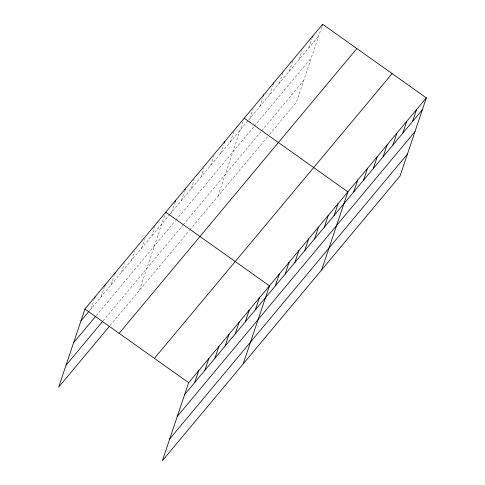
<?xml version="1.0" encoding="UTF-8"?>
<svg xmlns="http://www.w3.org/2000/svg" width="485" height="485" viewBox="0 0 485 485"><rect width="100%" height="100%" fill="white"/><g stroke="black" fill="none" stroke-linecap="round" stroke-linejoin="round"><path stroke-width="0.36" stroke-dasharray="2.42 1.82" d="M91.053 308.781L94.102 299.73M101.153 296.681L104.202 287.623M111.259 284.574L114.302 275.522M121.359 272.473L124.409 263.416M131.459 260.366L134.509 251.315M141.565 248.265L144.609 239.208M151.666 236.159L155.418 225.016M139.48 290.285L165.518 212.915M171.575 212.309L175.091 201.863M181.378 200.56L184.427 191.508M191.181 188.81L194.23 179.759M200.99 177.061L204.033 168.01M210.793 165.318L213.837 156.261M220.596 153.569L223.409 145.209M230.405 141.82L234.152 130.677M217.917 196.304L243.252 121.02M250.011 118.322L253.061 109.27M259.821 106.573L262.864 97.521M269.624 94.83L272.667 85.772M279.427 83.08L283.179 71.938M289.23 71.331L292.982 60.188M299.039 59.582L302.082 50.531M308.842 47.833L311.891 38.782M321.694 27.033L296.359 102.317L268.344 135.885M89.61 310.509L169.708 214.546M170.174 213.988L248.144 120.559M248.611 120.001L318.645 36.09M96.206 315.65L175.424 220.736M175.891 220.178L253.861 126.755M254.328 126.191L311.291 57.945M103.056 320.882L182.784 225.355M183.251 224.791L261.227 131.368M261.694 130.811L303.713 80.461M110.137 325.441L189.435 230.423M189.902 229.866L267.878 136.443"/><path stroke-width="0.73" d="M426.339 97.885L188.641 382.683L162.366 460.75L400.064 175.952L426.339 97.885L322.634 24.25L84.936 309.048L58.661 387.115L109.174 326.599M94.569 298.336L95.036 296.947M104.669 286.235L105.142 284.84M114.775 274.128L115.242 272.734M175.091 201.863L175.558 200.469M184.894 190.114L185.361 188.72M224.112 143.124L224.579 141.729M263.331 96.133L263.804 94.739M273.14 84.384L273.607 82.99M194.758 382.416L198.741 370.576M312.358 37.393L312.825 35.999M204.864 370.31L208.847 358.476M322.161 25.644L322.634 24.25M214.964 358.209L218.947 346.369M225.064 346.102L229.047 334.268M235.17 334.001L239.153 322.161M245.271 321.894L249.254 310.06M255.371 309.794L259.354 297.954M243.185 363.92L269.46 285.853L165.755 212.218M275.28 285.944L279.263 274.104M285.083 274.195L289.066 262.355M294.886 262.446L298.875 250.606M304.695 250.696L308.678 238.856M314.498 238.947L318.481 227.113M324.301 227.204L328.29 215.364M334.11 215.455L338.093 203.615M321.628 269.933L347.897 191.866L244.191 118.231M353.717 191.957L357.7 180.117M363.526 180.208L367.509 168.374M373.329 168.459L377.312 156.625M383.132 156.716L387.115 144.876M392.941 144.966L396.924 133.126M402.744 133.217L406.727 121.377M412.547 121.468L416.53 109.634M80.953 320.888L89.131 311.091M73.599 342.743L95.727 316.226M66.021 365.26L102.577 321.458M119.158 333.347L356.857 48.548M154.418 358.385L392.116 73.587M184.658 394.523L422.356 109.719M177.304 416.379L414.996 131.58M169.726 438.895L407.418 154.097M84.936 309.048L188.641 382.683"/></g></svg>
